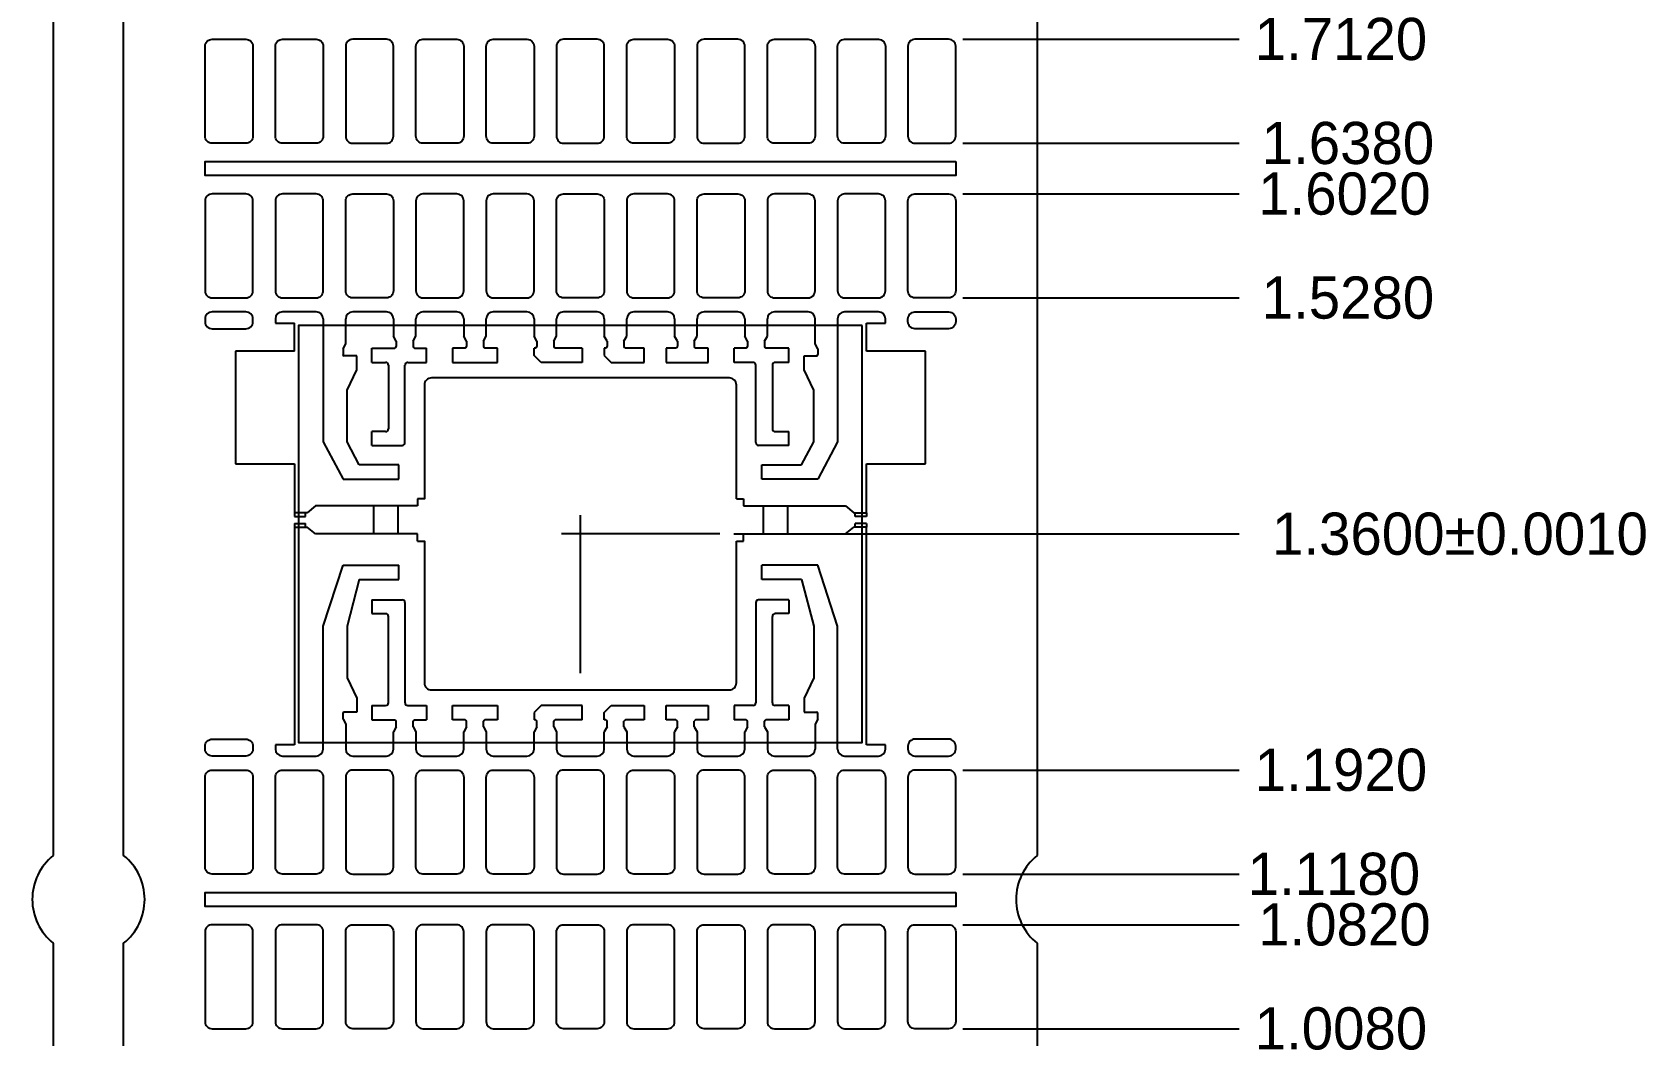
# Model space of a CAD drawing. Header units: inches. Extents: x -27000.02 to -26991.58, y 17307.58 to 17312.32.
# Drawn here: x -26998.508 to -26997.36, y 17310.679 to 17311.393 of the extents above; entities that cross this region are included whole.
import ezdxf

# ---------------------------------------------------------------- set-up
doc = ezdxf.new("R2010")
doc.units = ezdxf.units.IN
doc.header["$MEASUREMENT"] = 0
doc.linetypes.add('CENTER', pattern=[2, 1.25, -0.25, 0.25, -0.25])
doc.linetypes.add('HIDDEN', pattern=[0.375, 0.25, -0.125])
doc.layers.add('1', color=7, linetype='Continuous')
doc.layers.add('1D', color=4, linetype='Continuous')

msp = doc.modelspace()

# ---------------------------------------------------------------- linework, layer by layer
at = {"layer": '1'}
for p, q in [((-26997.7928, 17311.4745), (-26997.7928, 17310.8069)), ((-26998.3058, 17311.1937), (-26998.3298, 17311.1937)), ((-26998.2558, 17311.1937), (-26998.2798, 17311.1937)), ((-26998.2058, 17311.1937), (-26998.2298, 17311.1937)), ((-26998.1558, 17311.1937), (-26998.1798, 17311.1937)), ((-26998.1058, 17311.1937), (-26998.1298, 17311.1937)), ((-26998.0558, 17311.1937), (-26998.0798, 17311.1937)), ((-26998.0058, 17311.1937), (-26998.0298, 17311.1937)), ((-26997.9558, 17311.1937), (-26997.9798, 17311.1937)), ((-26997.9058, 17311.1937), (-26997.9298, 17311.1937)), ((-26998.3348, 17311.1887), (-26998.3348, 17311.1857)), ((-26998.3348, 17311.1857), (-26998.3213, 17311.1857)), ((-26998.3213, 17311.1657), (-26998.3213, 17311.1857)), ((-26998.3008, 17311.1887), (-26998.3008, 17311.1012)), ((-26998.2848, 17311.1709), (-26998.2848, 17311.1887)), ((-26998.2508, 17311.1887), (-26998.2508, 17311.1765)), ((-26998.2348, 17311.1765), (-26998.2348, 17311.1887)), ((-26998.2008, 17311.1887), (-26998.2008, 17311.1765)), ((-26998.1848, 17311.1765), (-26998.1848, 17311.1887)), ((-26998.1508, 17311.1887), (-26998.1508, 17311.1765)), ((-26998.1348, 17311.1765), (-26998.1348, 17311.1887)), ((-26998.1008, 17311.1887), (-26998.1008, 17311.1765)), ((-26998.0848, 17311.1765), (-26998.0848, 17311.1887)), ((-26998.0508, 17311.1887), (-26998.0508, 17311.1765)), ((-26998.0348, 17311.1765), (-26998.0348, 17311.1887)), ((-26998.0008, 17311.1887), (-26998.0008, 17311.1765)), ((-26997.9848, 17311.1765), (-26997.9848, 17311.1887)), ((-26997.9508, 17311.1709), (-26997.9508, 17311.1887)), ((-26997.9348, 17311.1887), (-26997.9348, 17311.1012)), ((-26997.9143, 17311.1857), (-26997.9008, 17311.1857)), ((-26997.9143, 17311.1657), (-26997.9143, 17311.1857)), ((-26997.9008, 17311.1857), (-26997.9008, 17311.1887)), ((-26998.2867, 17311.1674), (-26998.2848, 17311.1709)), ((-26998.2867, 17311.1674), (-26998.2867, 17311.1634)), ((-26998.2662, 17311.1577), (-26998.2662, 17311.168)), ((-26998.2662, 17311.168), (-26998.2498, 17311.168)), ((-26998.2488, 17311.1729), (-26998.2508, 17311.1765)), ((-26998.2488, 17311.1729), (-26998.2488, 17311.169)), ((-26998.2368, 17311.1729), (-26998.2348, 17311.1765)), ((-26998.2368, 17311.1729), (-26998.2368, 17311.169)), ((-26998.2358, 17311.168), (-26998.2273, 17311.168)), ((-26998.2273, 17311.1577), (-26998.2273, 17311.168)), ((-26998.2087, 17311.168), (-26998.2087, 17311.1577)), ((-26998.1998, 17311.168), (-26998.2087, 17311.168)), ((-26998.1988, 17311.1729), (-26998.2008, 17311.1765)), ((-26998.1988, 17311.1729), (-26998.1988, 17311.169)), ((-26998.1868, 17311.1729), (-26998.1848, 17311.1765)), ((-26998.1868, 17311.1729), (-26998.1868, 17311.169)), ((-26998.1769, 17311.168), (-26998.1858, 17311.168)), ((-26998.1769, 17311.1577), (-26998.1769, 17311.168)), ((-26998.1488, 17311.1729), (-26998.1508, 17311.1765)), ((-26998.1508, 17311.1627), (-26998.1508, 17311.168)), ((-26998.1498, 17311.168), (-26998.1508, 17311.168)), ((-26998.1488, 17311.1729), (-26998.1488, 17311.169)), ((-26998.1368, 17311.1729), (-26998.1348, 17311.1765)), ((-26998.1368, 17311.1729), (-26998.1368, 17311.169)), ((-26998.1165, 17311.168), (-26998.1358, 17311.168)), ((-26998.1165, 17311.168), (-26998.1165, 17311.1577)), ((-26998.0988, 17311.1729), (-26998.1008, 17311.1765)), ((-26998.1008, 17311.168), (-26998.1008, 17311.1627)), ((-26998.0998, 17311.168), (-26998.1008, 17311.168)), ((-26998.0988, 17311.1729), (-26998.0988, 17311.169)), ((-26998.0868, 17311.1729), (-26998.0848, 17311.1765)), ((-26998.0868, 17311.1729), (-26998.0868, 17311.169)), ((-26998.0725, 17311.168), (-26998.0858, 17311.168)), ((-26998.0725, 17311.1577), (-26998.0725, 17311.168)), ((-26998.0568, 17311.168), (-26998.0568, 17311.1577)), ((-26998.0498, 17311.168), (-26998.0568, 17311.168)), ((-26998.0488, 17311.1729), (-26998.0508, 17311.1765)), ((-26998.0488, 17311.1729), (-26998.0488, 17311.169)), ((-26998.0368, 17311.1729), (-26998.0348, 17311.1765)), ((-26998.0368, 17311.1729), (-26998.0368, 17311.169)), ((-26998.0269, 17311.168), (-26998.0358, 17311.168)), ((-26998.0269, 17311.1577), (-26998.0269, 17311.168)), ((-26998.0083, 17311.1577), (-26998.0083, 17311.168)), ((-26997.9998, 17311.168), (-26998.0083, 17311.168)), ((-26997.9988, 17311.1729), (-26998.0008, 17311.1765)), ((-26997.9988, 17311.1729), (-26997.9988, 17311.169)), ((-26997.9868, 17311.1729), (-26997.9848, 17311.1765)), ((-26997.9868, 17311.1729), (-26997.9868, 17311.169)), ((-26997.9694, 17311.168), (-26997.9858, 17311.168)), ((-26997.9694, 17311.1577), (-26997.9694, 17311.168)), ((-26997.9488, 17311.1674), (-26997.9508, 17311.1709)), ((-26997.9488, 17311.1674), (-26997.9488, 17311.1634)), ((-26998.3213, 17311.1657), (-26998.3633, 17311.1657)), ((-26998.3633, 17311.1657), (-26998.3633, 17311.0857)), ((-26998.2769, 17311.1624), (-26998.2858, 17311.1624)), ((-26998.2769, 17311.1526), (-26998.2769, 17311.1624)), ((-26998.2662, 17311.1577), (-26998.2564, 17311.1577)), ((-26998.2544, 17311.1558), (-26998.2544, 17311.1105)), ((-26998.2426, 17311.1007), (-26998.2426, 17311.1558)), ((-26998.2406, 17311.1577), (-26998.2273, 17311.1577)), ((-26998.2087, 17311.1577), (-26998.1769, 17311.1577)), ((-26998.1458, 17311.1577), (-26998.1508, 17311.1627)), ((-26998.1165, 17311.1577), (-26998.1458, 17311.1577)), ((-26998.1008, 17311.1627), (-26998.0958, 17311.1577)), ((-26998.0958, 17311.1577), (-26998.0725, 17311.1577)), ((-26998.0568, 17311.1577), (-26998.0269, 17311.1577)), ((-26997.995, 17311.1577), (-26998.0083, 17311.1577)), ((-26997.993, 17311.1007), (-26997.993, 17311.1558)), ((-26997.9812, 17311.1558), (-26997.9812, 17311.1105)), ((-26997.9694, 17311.1577), (-26997.9792, 17311.1577)), ((-26997.9587, 17311.1526), (-26997.9587, 17311.1624)), ((-26997.9587, 17311.1624), (-26997.9498, 17311.1624)), ((-26997.8723, 17311.1657), (-26997.9143, 17311.1657)), ((-26997.8723, 17311.0857), (-26997.8723, 17311.1657)), ((-26998.2838, 17311.138), (-26998.2769, 17311.1526)), ((-26997.9518, 17311.138), (-26997.9587, 17311.1526)), ((-26998.2838, 17311.1012), (-26998.2838, 17311.138)), ((-26997.9518, 17311.1012), (-26997.9518, 17311.138)), ((-26998.3008, 17311.1012), (-26998.2867, 17311.0747)), ((-26998.2751, 17311.0849), (-26998.2838, 17311.1012)), ((-26998.2564, 17311.1085), (-26998.2662, 17311.1085)), ((-26998.2662, 17311.0987), (-26998.2662, 17311.1085)), ((-26998.2662, 17311.0987), (-26998.2446, 17311.0987)), ((-26997.9694, 17311.0987), (-26997.991, 17311.0987)), ((-26997.9792, 17311.1085), (-26997.9694, 17311.1085)), ((-26997.9694, 17311.0987), (-26997.9694, 17311.1085)), ((-26997.9605, 17311.0849), (-26997.9518, 17311.1012)), ((-26997.9348, 17311.1012), (-26997.9489, 17311.0747)), ((-26998.3633, 17311.0857), (-26998.3213, 17311.0857)), ((-26998.3213, 17311.0857), (-26998.3213, 17311.0508)), ((-26998.2867, 17311.0747), (-26998.2469, 17311.0747)), ((-26998.2469, 17311.0849), (-26998.2751, 17311.0849)), ((-26998.2469, 17311.0747), (-26998.2469, 17311.0849)), ((-26997.9887, 17311.0747), (-26997.9887, 17311.0849)), ((-26997.9887, 17311.0849), (-26997.9605, 17311.0849)), ((-26997.9489, 17311.0747), (-26997.9887, 17311.0747)), ((-26997.9143, 17311.0857), (-26997.8723, 17311.0857)), ((-26997.9143, 17311.0508), (-26997.9143, 17311.0857)), ((-26998.3063, 17311.0557), (-26998.3123, 17311.0508)), ((-26998.2338, 17311.0557), (-26998.3063, 17311.0557)), ((-26998.2338, 17311.0607), (-26998.2338, 17311.0557)), ((-26998.0068, 17311.0607), (-26998.0018, 17311.0607)), ((-26998.0018, 17311.0607), (-26998.0018, 17311.0557)), ((-26998.0018, 17311.0557), (-26997.9293, 17311.0557)), ((-26997.9293, 17311.0557), (-26997.9233, 17311.0508)), ((-26998.3123, 17311.0508), (-26998.3213, 17311.0508)), ((-26998.3123, 17311.0508), (-26998.3213, 17311.0508)), ((-26998.3213, 17311.0406), (-26998.3213, 17310.8857)), ((-26998.3213, 17311.0406), (-26998.3123, 17311.0406)), ((-26998.3213, 17311.0406), (-26998.3123, 17311.0406)), ((-26998.3063, 17311.0357), (-26998.3123, 17311.0406)), ((-26997.9293, 17311.0357), (-26997.9233, 17311.0406)), ((-26997.9233, 17311.0508), (-26997.9143, 17311.0508)), ((-26997.9233, 17311.0508), (-26997.9143, 17311.0508)), ((-26997.9143, 17311.0406), (-26997.9233, 17311.0406)), ((-26997.9143, 17311.0406), (-26997.9233, 17311.0406)), ((-26997.9143, 17310.8857), (-26997.9143, 17311.0406)), ((-26998.2338, 17311.0357), (-26998.3063, 17311.0357)), ((-26998.2338, 17311.0307), (-26998.2338, 17311.0357)), ((-26998.0068, 17311.0307), (-26998.0018, 17311.0307)), ((-26998.0018, 17311.0307), (-26998.0018, 17311.0357)), ((-26998.0018, 17311.0357), (-26997.9293, 17311.0357)), ((-26998.3008, 17310.9702), (-26998.2867, 17311.0136)), ((-26998.2867, 17311.0136), (-26998.2469, 17311.0136)), ((-26998.2469, 17311.0034), (-26998.2469, 17311.0136)), ((-26997.9489, 17311.0136), (-26997.9887, 17311.0136)), ((-26997.9887, 17311.0034), (-26997.9887, 17311.0136)), ((-26997.9348, 17310.9702), (-26997.9489, 17311.0136)), ((-26998.2751, 17311.0034), (-26998.2838, 17310.9702)), ((-26998.2751, 17311.0034), (-26998.2469, 17311.0034)), ((-26997.9605, 17311.0034), (-26997.9887, 17311.0034)), ((-26997.9605, 17311.0034), (-26997.9518, 17310.9702)), ((-26998.2662, 17310.9888), (-26998.2446, 17310.9888)), ((-26998.2662, 17310.9888), (-26998.2662, 17310.979)), ((-26998.2426, 17310.9869), (-26998.2426, 17310.9156)), ((-26997.993, 17310.9869), (-26997.993, 17310.9156)), ((-26997.9694, 17310.9888), (-26997.991, 17310.9888)), ((-26997.9694, 17310.9888), (-26997.9694, 17310.979)), ((-26998.2662, 17310.979), (-26998.2564, 17310.979)), ((-26998.2544, 17310.9156), (-26998.2544, 17310.977)), ((-26997.9812, 17310.9156), (-26997.9812, 17310.977)), ((-26997.9694, 17310.979), (-26997.9792, 17310.979)), ((-26998.3008, 17310.8827), (-26998.3008, 17310.9702)), ((-26998.2838, 17310.9702), (-26998.2838, 17310.9333)), ((-26997.9518, 17310.9702), (-26997.9518, 17310.9333)), ((-26997.9348, 17310.8827), (-26997.9348, 17310.9702)), ((-26998.2838, 17310.9333), (-26998.2769, 17310.9188)), ((-26997.9518, 17310.9333), (-26997.9587, 17310.9188)), ((-26998.2769, 17310.9188), (-26998.2769, 17310.9089)), ((-26997.9587, 17310.9188), (-26997.9587, 17310.9089)), ((-26998.2867, 17310.904), (-26998.2867, 17310.9079)), ((-26998.2867, 17310.904), (-26998.2848, 17310.9004)), ((-26998.2769, 17310.9089), (-26998.2858, 17310.9089)), ((-26998.2662, 17310.9136), (-26998.2662, 17310.9034)), ((-26998.2662, 17310.9136), (-26998.2564, 17310.9136)), ((-26998.2662, 17310.9034), (-26998.2498, 17310.9034)), ((-26998.2488, 17310.8984), (-26998.2488, 17310.9024)), ((-26998.2406, 17310.9136), (-26998.2273, 17310.9136)), ((-26998.2368, 17310.8984), (-26998.2368, 17310.9024)), ((-26998.2358, 17310.9034), (-26998.2273, 17310.9034)), ((-26998.2273, 17310.9136), (-26998.2273, 17310.9034)), ((-26998.2087, 17310.9034), (-26998.2087, 17310.9136)), ((-26998.2087, 17310.9136), (-26998.1769, 17310.9136)), ((-26998.1998, 17310.9034), (-26998.2087, 17310.9034)), ((-26998.1988, 17310.8984), (-26998.1988, 17310.9024)), ((-26998.1868, 17310.8984), (-26998.1868, 17310.9024)), ((-26998.1769, 17310.9034), (-26998.1858, 17310.9034)), ((-26998.1769, 17310.9136), (-26998.1769, 17310.9034)), ((-26998.1458, 17310.9136), (-26998.1508, 17310.9086)), ((-26998.1508, 17310.9086), (-26998.1508, 17310.9034)), ((-26998.1498, 17310.9034), (-26998.1508, 17310.9034)), ((-26998.1488, 17310.8984), (-26998.1488, 17310.9024)), ((-26998.1165, 17310.9136), (-26998.1458, 17310.9136)), ((-26998.1368, 17310.8984), (-26998.1368, 17310.9024)), ((-26998.1165, 17310.9034), (-26998.1358, 17310.9034)), ((-26998.1165, 17310.9034), (-26998.1165, 17310.9136)), ((-26998.1008, 17310.9086), (-26998.0958, 17310.9136)), ((-26998.1008, 17310.9034), (-26998.1008, 17310.9086)), ((-26998.0998, 17310.9034), (-26998.1008, 17310.9034)), ((-26998.0988, 17310.8984), (-26998.0988, 17310.9024)), ((-26998.0958, 17310.9136), (-26998.0725, 17310.9136)), ((-26998.0868, 17310.8984), (-26998.0868, 17310.9024)), ((-26998.0725, 17310.9034), (-26998.0858, 17310.9034)), ((-26998.0725, 17310.9136), (-26998.0725, 17310.9034)), ((-26998.0568, 17310.9034), (-26998.0568, 17310.9136)), ((-26998.0568, 17310.9136), (-26998.0269, 17310.9136)), ((-26998.0498, 17310.9034), (-26998.0568, 17310.9034)), ((-26998.0488, 17310.8984), (-26998.0488, 17310.9024)), ((-26998.0368, 17310.8984), (-26998.0368, 17310.9024)), ((-26998.0269, 17310.9034), (-26998.0358, 17310.9034)), ((-26998.0269, 17310.9136), (-26998.0269, 17310.9034)), ((-26997.995, 17310.9136), (-26998.0083, 17310.9136)), ((-26998.0083, 17310.9136), (-26998.0083, 17310.9034)), ((-26997.9998, 17310.9034), (-26998.0083, 17310.9034)), ((-26997.9988, 17310.8984), (-26997.9988, 17310.9024)), ((-26997.9868, 17310.8984), (-26997.9868, 17310.9024)), ((-26997.9694, 17310.9034), (-26997.9858, 17310.9034)), ((-26997.9694, 17310.9136), (-26997.9792, 17310.9136)), ((-26997.9694, 17310.9136), (-26997.9694, 17310.9034)), ((-26997.9587, 17310.9089), (-26997.9498, 17310.9089)), ((-26997.9488, 17310.904), (-26997.9508, 17310.9004)), ((-26997.9488, 17310.904), (-26997.9488, 17310.9079)), ((-26998.2848, 17310.9004), (-26998.2848, 17310.8827)), ((-26998.2488, 17310.8984), (-26998.2508, 17310.8949)), ((-26998.2508, 17310.8827), (-26998.2508, 17310.8949)), ((-26998.2368, 17310.8984), (-26998.2348, 17310.8949)), ((-26998.2348, 17310.8949), (-26998.2348, 17310.8827)), ((-26998.1988, 17310.8984), (-26998.2008, 17310.8949)), ((-26998.2008, 17310.8827), (-26998.2008, 17310.8949)), ((-26998.1868, 17310.8984), (-26998.1848, 17310.8949)), ((-26998.1848, 17310.8949), (-26998.1848, 17310.8827)), ((-26998.1488, 17310.8984), (-26998.1508, 17310.8949)), ((-26998.1508, 17310.8827), (-26998.1508, 17310.8949)), ((-26998.1368, 17310.8984), (-26998.1348, 17310.8949)), ((-26998.1348, 17310.8949), (-26998.1348, 17310.8827)), ((-26998.0988, 17310.8984), (-26998.1008, 17310.8949)), ((-26998.1008, 17310.8827), (-26998.1008, 17310.8949)), ((-26998.0868, 17310.8984), (-26998.0848, 17310.8949)), ((-26998.0848, 17310.8949), (-26998.0848, 17310.8827)), ((-26998.0488, 17310.8984), (-26998.0508, 17310.8949)), ((-26998.0508, 17310.8827), (-26998.0508, 17310.8949)), ((-26998.0368, 17310.8984), (-26998.0348, 17310.8949)), ((-26998.0348, 17310.8949), (-26998.0348, 17310.8827)), ((-26997.9988, 17310.8984), (-26998.0008, 17310.8949)), ((-26998.0008, 17310.8827), (-26998.0008, 17310.8949)), ((-26997.9868, 17310.8984), (-26997.9848, 17310.8949)), ((-26997.9848, 17310.8949), (-26997.9848, 17310.8827)), ((-26997.9508, 17310.9004), (-26997.9508, 17310.8827)), ((-26998.3348, 17310.8857), (-26998.3348, 17310.8827)), ((-26998.3213, 17310.8857), (-26998.3348, 17310.8857)), ((-26998.0008, 17310.8827), (-26998.0008, 17310.8873)), ((-26997.9848, 17310.8873), (-26997.9848, 17310.8827)), ((-26997.9008, 17310.8857), (-26997.9143, 17310.8857)), ((-26997.9008, 17310.8827), (-26997.9008, 17310.8857)), ((-26998.3298, 17310.8777), (-26998.3058, 17310.8777)), ((-26998.2798, 17310.8777), (-26998.2558, 17310.8777)), ((-26998.2298, 17310.8777), (-26998.2058, 17310.8777)), ((-26998.1798, 17310.8777), (-26998.1558, 17310.8777)), ((-26998.1298, 17310.8777), (-26998.1058, 17310.8777)), ((-26998.0798, 17310.8777), (-26998.0558, 17310.8777)), ((-26998.0298, 17310.8777), (-26998.0058, 17310.8777)), ((-26997.9798, 17310.8777), (-26997.9558, 17310.8777)), ((-26997.9298, 17310.8777), (-26997.9058, 17310.8777)), ((-26997.7928, 17310.7445), (-26997.7928, 17309.9769))]:
    msp.add_line(p, q, dxfattribs=at)
for points in [[(-26998.4928, 17310.8069, 0.480384), (-26998.4928, 17310.7445), (-26998.4928, 17309.9769, 0.480384), (-26998.4928, 17309.9145), (-26998.4928, 17309.8007, 1), (-26998.4428, 17309.8007), (-26998.4428, 17309.9145, 0.480384), (-26998.4428, 17309.9769), (-26998.4428, 17310.7445, 0.480384), (-26998.4428, 17310.8069), (-26998.4428, 17311.4745, 0.480384), (-26998.4428, 17311.5369), (-26998.4428, 17311.7507, 1), (-26998.4928, 17311.7507), (-26998.4928, 17311.5369, 0.480384), (-26998.4928, 17311.4745)], [(-26998.3848, 17311.3827, -0.414214), (-26998.3798, 17311.3877), (-26998.3558, 17311.3877, -0.414214), (-26998.3508, 17311.3827), (-26998.3508, 17311.3187, -0.414214), (-26998.3558, 17311.3137), (-26998.3798, 17311.3137, -0.414214), (-26998.3848, 17311.3187)], [(-26998.3348, 17311.3827, -0.414214), (-26998.3298, 17311.3877), (-26998.3058, 17311.3877, -0.414214), (-26998.3008, 17311.3827), (-26998.3008, 17311.3187, -0.414214), (-26998.3058, 17311.3137), (-26998.3298, 17311.3137, -0.414214), (-26998.3348, 17311.3187)], [(-26998.2508, 17311.3827, 0.414214), (-26998.2558, 17311.3877), (-26998.2798, 17311.3877, 0.414214), (-26998.2848, 17311.3827), (-26998.2848, 17311.3187, 0.414214), (-26998.2798, 17311.3137), (-26998.2558, 17311.3137, 0.414214), (-26998.2508, 17311.3187)], [(-26998.2298, 17311.3137, -0.414214), (-26998.2348, 17311.3187), (-26998.2348, 17311.3827, -0.414214), (-26998.2298, 17311.3877), (-26998.2058, 17311.3877, -0.414214), (-26998.2008, 17311.3827), (-26998.2008, 17311.3187, -0.414214), (-26998.2058, 17311.3137)], [(-26998.1848, 17311.3827, -0.414214), (-26998.1798, 17311.3877), (-26998.1558, 17311.3877, -0.414214), (-26998.1508, 17311.3827), (-26998.1508, 17311.3187, -0.414214), (-26998.1558, 17311.3137), (-26998.1798, 17311.3137, -0.414214), (-26998.1848, 17311.3187)], [(-26998.1008, 17311.3827, 0.414214), (-26998.1058, 17311.3877), (-26998.1298, 17311.3877, 0.414214), (-26998.1348, 17311.3827), (-26998.1348, 17311.3187, 0.414214), (-26998.1298, 17311.3137), (-26998.1058, 17311.3137, 0.414214), (-26998.1008, 17311.3187)], [(-26998.0558, 17311.3877, -0.414214), (-26998.0508, 17311.3827), (-26998.0508, 17311.3187, -0.414214), (-26998.0558, 17311.3137), (-26998.0798, 17311.3137, -0.414214), (-26998.0848, 17311.3187), (-26998.0848, 17311.3827, -0.414214), (-26998.0798, 17311.3877)], [(-26998.0008, 17311.3827, 0.414214), (-26998.0058, 17311.3877), (-26998.0298, 17311.3877, 0.414214), (-26998.0348, 17311.3827), (-26998.0348, 17311.3187, 0.414214), (-26998.0298, 17311.3137), (-26998.0058, 17311.3137, 0.414214), (-26998.0008, 17311.3187)], [(-26997.9848, 17311.3827, -0.414214), (-26997.9798, 17311.3877), (-26997.9558, 17311.3877, -0.414214), (-26997.9508, 17311.3827), (-26997.9508, 17311.3187, -0.414214), (-26997.9558, 17311.3137), (-26997.9798, 17311.3137, -0.414214), (-26997.9848, 17311.3187)], [(-26997.9058, 17311.3877, -0.414214), (-26997.9008, 17311.3827), (-26997.9008, 17311.3187, -0.414214), (-26997.9058, 17311.3137), (-26997.9298, 17311.3137, -0.414214), (-26997.9348, 17311.3187), (-26997.9348, 17311.3827, -0.414214), (-26997.9298, 17311.3877)], [(-26997.8508, 17311.3827, 0.414214), (-26997.8558, 17311.3877), (-26997.8798, 17311.3877, 0.414214), (-26997.8848, 17311.3827), (-26997.8848, 17311.3187, 0.414214), (-26997.8798, 17311.3137), (-26997.8558, 17311.3137, 0.414214), (-26997.8508, 17311.3187)], [(-26998.3848, 17311.2087, 0.414214), (-26998.3798, 17311.2037), (-26998.3558, 17311.2037, 0.414214), (-26998.3508, 17311.2087), (-26998.3508, 17311.2727, 0.414214), (-26998.3558, 17311.2777), (-26998.3798, 17311.2777, 0.414214), (-26998.3848, 17311.2727)], [(-26998.3348, 17311.2087, 0.414214), (-26998.3298, 17311.2037), (-26998.3058, 17311.2037, 0.414214), (-26998.3008, 17311.2087), (-26998.3008, 17311.2727, 0.414214), (-26998.3058, 17311.2777), (-26998.3298, 17311.2777, 0.414214), (-26998.3348, 17311.2727)], [(-26998.2508, 17311.2087, -0.414214), (-26998.2558, 17311.2037), (-26998.2798, 17311.2037, -0.414214), (-26998.2848, 17311.2087), (-26998.2848, 17311.2727, -0.414214), (-26998.2798, 17311.2777), (-26998.2558, 17311.2777, -0.414214), (-26998.2508, 17311.2727)], [(-26998.2298, 17311.2777, 0.414214), (-26998.2348, 17311.2727), (-26998.2348, 17311.2087, 0.414214), (-26998.2298, 17311.2037), (-26998.2058, 17311.2037, 0.414214), (-26998.2008, 17311.2087), (-26998.2008, 17311.2727, 0.414214), (-26998.2058, 17311.2777)], [(-26998.1848, 17311.2087, 0.414214), (-26998.1798, 17311.2037), (-26998.1558, 17311.2037, 0.414214), (-26998.1508, 17311.2087), (-26998.1508, 17311.2727, 0.414214), (-26998.1558, 17311.2777), (-26998.1798, 17311.2777, 0.414214), (-26998.1848, 17311.2727)], [(-26998.1008, 17311.2087, -0.414214), (-26998.1058, 17311.2037), (-26998.1298, 17311.2037, -0.414214), (-26998.1348, 17311.2087), (-26998.1348, 17311.2727, -0.414214), (-26998.1298, 17311.2777), (-26998.1058, 17311.2777, -0.414214), (-26998.1008, 17311.2727)], [(-26998.0558, 17311.2037, 0.414214), (-26998.0508, 17311.2087), (-26998.0508, 17311.2727, 0.414214), (-26998.0558, 17311.2777), (-26998.0798, 17311.2777, 0.414214), (-26998.0848, 17311.2727), (-26998.0848, 17311.2087, 0.414214), (-26998.0798, 17311.2037)], [(-26998.0008, 17311.2087, -0.414214), (-26998.0058, 17311.2037), (-26998.0298, 17311.2037, -0.414214), (-26998.0348, 17311.2087), (-26998.0348, 17311.2727, -0.414214), (-26998.0298, 17311.2777), (-26998.0058, 17311.2777, -0.414214), (-26998.0008, 17311.2727)], [(-26997.9848, 17311.2087, 0.414214), (-26997.9798, 17311.2037), (-26997.9558, 17311.2037, 0.414214), (-26997.9508, 17311.2087), (-26997.9508, 17311.2727, 0.414214), (-26997.9558, 17311.2777), (-26997.9798, 17311.2777, 0.414214), (-26997.9848, 17311.2727)], [(-26997.9058, 17311.2037, 0.414214), (-26997.9008, 17311.2087), (-26997.9008, 17311.2727, 0.414214), (-26997.9058, 17311.2777), (-26997.9298, 17311.2777, 0.414214), (-26997.9348, 17311.2727), (-26997.9348, 17311.2087, 0.414214), (-26997.9298, 17311.2037)], [(-26997.8508, 17311.2087, -0.414214), (-26997.8558, 17311.2037), (-26997.8798, 17311.2037, -0.414214), (-26997.8848, 17311.2087), (-26997.8848, 17311.2727, -0.414214), (-26997.8798, 17311.2777), (-26997.8558, 17311.2777, -0.414214), (-26997.8508, 17311.2727)], [(-26998.3558, 17311.1817, 0.414214), (-26998.3508, 17311.1867), (-26998.3508, 17311.1887, 0.414214), (-26998.3558, 17311.1937), (-26998.3798, 17311.1937, 0.414214), (-26998.3848, 17311.1887), (-26998.3848, 17311.1867, 0.414214), (-26998.3798, 17311.1817)], [(-26997.8798, 17311.1817, -0.414214), (-26997.8848, 17311.1867), (-26997.8848, 17311.1887, -0.414214), (-26997.8798, 17311.1937), (-26997.8558, 17311.1937, -0.414214), (-26997.8508, 17311.1887), (-26997.8508, 17311.1867, -0.414214), (-26997.8558, 17311.1817)], [(-26998.3558, 17310.8897, -0.414214), (-26998.3508, 17310.8847), (-26998.3508, 17310.8827, -0.414214), (-26998.3558, 17310.8777), (-26998.3798, 17310.8777, -0.414214), (-26998.3848, 17310.8827), (-26998.3848, 17310.8847, -0.414214), (-26998.3798, 17310.8897)], [(-26997.8798, 17310.8897, 0.414214), (-26997.8848, 17310.8847), (-26997.8848, 17310.8827, 0.414214), (-26997.8798, 17310.8777), (-26997.8558, 17310.8777, 0.414214), (-26997.8508, 17310.8827), (-26997.8508, 17310.8847, 0.414214), (-26997.8558, 17310.8897)], [(-26998.3848, 17310.8627, -0.414214), (-26998.3798, 17310.8677), (-26998.3558, 17310.8677, -0.414214), (-26998.3508, 17310.8627), (-26998.3508, 17310.7987, -0.414214), (-26998.3558, 17310.7937), (-26998.3798, 17310.7937, -0.414214), (-26998.3848, 17310.7987)], [(-26998.3348, 17310.8627, -0.414214), (-26998.3298, 17310.8677), (-26998.3058, 17310.8677, -0.414214), (-26998.3008, 17310.8627), (-26998.3008, 17310.7987, -0.414214), (-26998.3058, 17310.7937), (-26998.3298, 17310.7937, -0.414214), (-26998.3348, 17310.7987)], [(-26998.2508, 17310.8627, 0.414214), (-26998.2558, 17310.8677), (-26998.2798, 17310.8677, 0.414214), (-26998.2848, 17310.8627), (-26998.2848, 17310.7987, 0.414214), (-26998.2798, 17310.7937), (-26998.2558, 17310.7937, 0.414214), (-26998.2508, 17310.7987)], [(-26998.2298, 17310.7937, -0.414214), (-26998.2348, 17310.7987), (-26998.2348, 17310.8627, -0.414214), (-26998.2298, 17310.8677), (-26998.2058, 17310.8677, -0.414214), (-26998.2008, 17310.8627), (-26998.2008, 17310.7987, -0.414214), (-26998.2058, 17310.7937)], [(-26998.1848, 17310.8627, -0.414214), (-26998.1798, 17310.8677), (-26998.1558, 17310.8677, -0.414214), (-26998.1508, 17310.8627), (-26998.1508, 17310.7987, -0.414214), (-26998.1558, 17310.7937), (-26998.1798, 17310.7937, -0.414214), (-26998.1848, 17310.7987)], [(-26998.1008, 17310.8627, 0.414214), (-26998.1058, 17310.8677), (-26998.1298, 17310.8677, 0.414214), (-26998.1348, 17310.8627), (-26998.1348, 17310.7987, 0.414214), (-26998.1298, 17310.7937), (-26998.1058, 17310.7937, 0.414214), (-26998.1008, 17310.7987)], [(-26998.0558, 17310.8677, -0.414214), (-26998.0508, 17310.8627), (-26998.0508, 17310.7987, -0.414214), (-26998.0558, 17310.7937), (-26998.0798, 17310.7937, -0.414214), (-26998.0848, 17310.7987), (-26998.0848, 17310.8627, -0.414214), (-26998.0798, 17310.8677)], [(-26998.0008, 17310.8627, 0.414214), (-26998.0058, 17310.8677), (-26998.0298, 17310.8677, 0.414214), (-26998.0348, 17310.8627), (-26998.0348, 17310.7987, 0.414214), (-26998.0298, 17310.7937), (-26998.0058, 17310.7937, 0.414214), (-26998.0008, 17310.7987)], [(-26997.9848, 17310.8627, -0.414214), (-26997.9798, 17310.8677), (-26997.9558, 17310.8677, -0.414214), (-26997.9508, 17310.8627), (-26997.9508, 17310.7987, -0.414214), (-26997.9558, 17310.7937), (-26997.9798, 17310.7937, -0.414214), (-26997.9848, 17310.7987)], [(-26997.9058, 17310.8677, -0.414214), (-26997.9008, 17310.8627), (-26997.9008, 17310.7987, -0.414214), (-26997.9058, 17310.7937), (-26997.9298, 17310.7937, -0.414214), (-26997.9348, 17310.7987), (-26997.9348, 17310.8627, -0.414214), (-26997.9298, 17310.8677)], [(-26997.8508, 17310.8627, 0.414214), (-26997.8558, 17310.8677), (-26997.8798, 17310.8677, 0.414214), (-26997.8848, 17310.8627), (-26997.8848, 17310.7987, 0.414214), (-26997.8798, 17310.7937), (-26997.8558, 17310.7937, 0.414214), (-26997.8508, 17310.7987)], [(-26998.3848, 17310.6887, 0.414214), (-26998.3798, 17310.6837), (-26998.3558, 17310.6837, 0.414214), (-26998.3508, 17310.6887), (-26998.3508, 17310.7527, 0.414214), (-26998.3558, 17310.7577), (-26998.3798, 17310.7577, 0.414214), (-26998.3848, 17310.7527)], [(-26998.3348, 17310.6887, 0.414214), (-26998.3298, 17310.6837), (-26998.3058, 17310.6837, 0.414214), (-26998.3008, 17310.6887), (-26998.3008, 17310.7527, 0.414214), (-26998.3058, 17310.7577), (-26998.3298, 17310.7577, 0.414214), (-26998.3348, 17310.7527)], [(-26998.2508, 17310.6887, -0.414214), (-26998.2558, 17310.6837), (-26998.2798, 17310.6837, -0.414214), (-26998.2848, 17310.6887), (-26998.2848, 17310.7527, -0.414214), (-26998.2798, 17310.7577), (-26998.2558, 17310.7577, -0.414214), (-26998.2508, 17310.7527)], [(-26998.2298, 17310.7577, 0.414214), (-26998.2348, 17310.7527), (-26998.2348, 17310.6887, 0.414214), (-26998.2298, 17310.6837), (-26998.2058, 17310.6837, 0.414214), (-26998.2008, 17310.6887), (-26998.2008, 17310.7527, 0.414214), (-26998.2058, 17310.7577)], [(-26998.1848, 17310.6887, 0.414214), (-26998.1798, 17310.6837), (-26998.1558, 17310.6837, 0.414214), (-26998.1508, 17310.6887), (-26998.1508, 17310.7527, 0.414214), (-26998.1558, 17310.7577), (-26998.1798, 17310.7577, 0.414214), (-26998.1848, 17310.7527)], [(-26998.1008, 17310.6887, -0.414214), (-26998.1058, 17310.6837), (-26998.1298, 17310.6837, -0.414214), (-26998.1348, 17310.6887), (-26998.1348, 17310.7527, -0.414214), (-26998.1298, 17310.7577), (-26998.1058, 17310.7577, -0.414214), (-26998.1008, 17310.7527)], [(-26998.0558, 17310.6837, 0.414214), (-26998.0508, 17310.6887), (-26998.0508, 17310.7527, 0.414214), (-26998.0558, 17310.7577), (-26998.0798, 17310.7577, 0.414214), (-26998.0848, 17310.7527), (-26998.0848, 17310.6887, 0.414214), (-26998.0798, 17310.6837)], [(-26998.0008, 17310.6887, -0.414214), (-26998.0058, 17310.6837), (-26998.0298, 17310.6837, -0.414214), (-26998.0348, 17310.6887), (-26998.0348, 17310.7527, -0.414214), (-26998.0298, 17310.7577), (-26998.0058, 17310.7577, -0.414214), (-26998.0008, 17310.7527)], [(-26997.9848, 17310.6887, 0.414214), (-26997.9798, 17310.6837), (-26997.9558, 17310.6837, 0.414214), (-26997.9508, 17310.6887), (-26997.9508, 17310.7527, 0.414214), (-26997.9558, 17310.7577), (-26997.9798, 17310.7577, 0.414214), (-26997.9848, 17310.7527)], [(-26997.9058, 17310.6837, 0.414214), (-26997.9008, 17310.6887), (-26997.9008, 17310.7527, 0.414214), (-26997.9058, 17310.7577), (-26997.9298, 17310.7577, 0.414214), (-26997.9348, 17310.7527), (-26997.9348, 17310.6887, 0.414214), (-26997.9298, 17310.6837)], [(-26997.8508, 17310.6887, -0.414214), (-26997.8558, 17310.6837), (-26997.8798, 17310.6837, -0.414214), (-26997.8848, 17310.6887), (-26997.8848, 17310.7527, -0.414214), (-26997.8798, 17310.7577), (-26997.8558, 17310.7577, -0.414214), (-26997.8508, 17310.7527)]]:
    msp.add_lwpolyline(points, format="xyb", close=True, dxfattribs=at)
for points in [[(-26997.8508, 17311.3007), (-26997.8508, 17311.2907), (-26998.3848, 17311.2907), (-26998.3848, 17311.3007)], [(-26997.8508, 17310.7807), (-26997.8508, 17310.7707), (-26998.3848, 17310.7707), (-26998.3848, 17310.7807)]]:
    msp.add_lwpolyline(points, close=True, dxfattribs=at)
for points in [[(-26998.0068, 17311.0607), (-26998.0068, 17311.1417, 0.414214), (-26998.0118, 17311.1467), (-26998.2238, 17311.1467, 0.414214), (-26998.2288, 17311.1417), (-26998.2288, 17311.0607), (-26998.2338, 17311.0607)], [(-26998.2338, 17311.0307), (-26998.2288, 17311.0307), (-26998.2288, 17310.9297, 0.414214), (-26998.2238, 17310.9247), (-26998.0118, 17310.9247, 0.414214), (-26998.0068, 17310.9297), (-26998.0068, 17311.0307)]]:
    msp.add_lwpolyline(points, format="xyb", dxfattribs=at)
for centre, radius, start, end in [((-26998.3298, 17311.1887), 0.005, 90, 180), ((-26998.3058, 17311.1887), 0.005, 0, 90), ((-26998.2798, 17311.1887), 0.005, 90, 180), ((-26998.2558, 17311.1887), 0.005, 0, 90), ((-26998.2298, 17311.1887), 0.005, 90, 180), ((-26998.2058, 17311.1887), 0.005, 0, 90), ((-26998.1798, 17311.1887), 0.005, 90, 180), ((-26998.1558, 17311.1887), 0.005, 0, 90), ((-26998.1298, 17311.1887), 0.005, 90, 180), ((-26998.1058, 17311.1887), 0.005, 0, 90), ((-26998.0798, 17311.1887), 0.005, 90, 180), ((-26998.0558, 17311.1887), 0.005, 0, 90), ((-26998.0298, 17311.1887), 0.005, 90, 180), ((-26998.0058, 17311.1887), 0.005, 0, 90), ((-26997.9798, 17311.1887), 0.005, 90, 180), ((-26997.9558, 17311.1887), 0.005, 0, 90), ((-26997.9298, 17311.1887), 0.005, 90, 180), ((-26997.9058, 17311.1887), 0.005, 0, 90), ((-26998.2498, 17311.169), 0.000984, 270, 360), ((-26998.2358, 17311.169), 0.000984, 180, 270), ((-26998.1998, 17311.169), 0.000984, 270, 360), ((-26998.1858, 17311.169), 0.000984, 180, 270), ((-26998.1498, 17311.169), 0.000984, 270, 360), ((-26998.1358, 17311.169), 0.000984, 180, 270), ((-26998.0998, 17311.169), 0.000984, 270, 360), ((-26998.0858, 17311.169), 0.000984, 180, 270), ((-26998.0498, 17311.169), 0.000984, 270, 360), ((-26998.0358, 17311.169), 0.000984, 180, 270), ((-26997.9998, 17311.169), 0.000984, 270, 360), ((-26997.9858, 17311.169), 0.000984, 180, 270), ((-26998.2858, 17311.1634), 0.000984, 180, 270), ((-26998.2564, 17311.1558), 0.00197, 0, 90), ((-26998.2406, 17311.1558), 0.00197, 90, 180), ((-26997.995, 17311.1558), 0.00197, 0, 90), ((-26997.9792, 17311.1558), 0.00197, 90, 180), ((-26997.9498, 17311.1634), 0.000984, 270, 360), ((-26998.2564, 17311.1105), 0.00197, 270, 0), ((-26997.9792, 17311.1105), 0.00197, 180, 270), ((-26998.2446, 17311.1007), 0.00197, 270, 0), ((-26997.991, 17311.1007), 0.00197, 180, 270), ((-26998.2446, 17310.9869), 0.00197, 0, 90), ((-26997.991, 17310.9869), 0.00197, 90, 180), ((-26998.2564, 17310.977), 0.00197, 0, 90), ((-26997.9792, 17310.977), 0.00197, 90, 180), ((-26998.2564, 17310.9156), 0.00197, 270, 0), ((-26998.2406, 17310.9156), 0.00197, 180, 270), ((-26997.995, 17310.9156), 0.00197, 270, 0), ((-26997.9792, 17310.9156), 0.00197, 180, 270), ((-26998.2858, 17310.9079), 0.000984, 90, 180), ((-26998.2498, 17310.9024), 0.000984, 0, 90), ((-26998.2358, 17310.9024), 0.000984, 90, 180), ((-26998.1998, 17310.9024), 0.000984, 0, 90), ((-26998.1858, 17310.9024), 0.000984, 90, 180), ((-26998.1498, 17310.9024), 0.000984, 0, 90), ((-26998.1358, 17310.9024), 0.000984, 90, 180), ((-26998.0998, 17310.9024), 0.000984, 0, 90), ((-26998.0858, 17310.9024), 0.000984, 90, 180), ((-26998.0498, 17310.9024), 0.000984, 0, 90), ((-26998.0358, 17310.9024), 0.000984, 90, 180), ((-26997.9998, 17310.9024), 0.000984, 0, 90), ((-26997.9858, 17310.9024), 0.000984, 90, 180), ((-26997.9498, 17310.9079), 0.000984, 0, 90), ((-26998.3298, 17310.8827), 0.005, 180, 270), ((-26998.3058, 17310.8827), 0.005, 270, 0), ((-26998.2798, 17310.8827), 0.005, 180, 270), ((-26998.2558, 17310.8827), 0.005, 270, 0), ((-26998.2298, 17310.8827), 0.005, 180, 270), ((-26998.2058, 17310.8827), 0.005, 270, 0), ((-26998.1798, 17310.8827), 0.005, 180, 270), ((-26998.1558, 17310.8827), 0.005, 270, 0), ((-26998.1298, 17310.8827), 0.005, 180, 270), ((-26998.1058, 17310.8827), 0.005, 270, 0), ((-26998.0798, 17310.8827), 0.005, 180, 270), ((-26998.0558, 17310.8827), 0.005, 270, 0), ((-26998.0298, 17310.8827), 0.005, 180, 270), ((-26998.0058, 17310.8827), 0.005, 270, 0), ((-26997.9798, 17310.8827), 0.005, 180, 270), ((-26997.9558, 17310.8827), 0.005, 270, 0), ((-26997.9298, 17310.8827), 0.005, 180, 270), ((-26997.9058, 17310.8827), 0.005, 270, 0), ((-26997.7678, 17310.7757), 0.04, 128.6822, 231.3178)]:
    msp.add_arc(centre, radius, start, end, dxfattribs=at)
at = {"layer": '1D'}
for p, q in [((-26997.8458, 17311.3877), (-26997.6492, 17311.3877)), ((-26997.8458, 17311.3137), (-26997.6492, 17311.3137)), ((-26997.8458, 17311.2777), (-26997.6492, 17311.2777)), ((-26997.8458, 17311.2037), (-26997.6492, 17311.2037)), ((-26998.3213, 17311.0482), (-26998.3133, 17311.0482)), ((-26998.3213, 17311.0432), (-26998.3133, 17311.0432)), ((-26997.9143, 17311.0482), (-26997.9223, 17311.0482)), ((-26997.9143, 17311.0432), (-26997.9223, 17311.0432)), ((-26998.0087, 17311.0357), (-26997.6492, 17311.0357)), ((-26997.8458, 17310.8677), (-26997.6492, 17310.8677)), ((-26997.8458, 17310.7937), (-26997.6492, 17310.7937)), ((-26997.8458, 17310.7577), (-26997.6492, 17310.7577)), ((-26997.8458, 17310.6837), (-26997.6492, 17310.6837))]:
    msp.add_line(p, q, dxfattribs=at)
at = {"layer": '1D', "linetype": 'CENTER', "ltscale": 0.09}
for p, q in [((-26998.1178, 17310.9366), (-26998.1178, 17311.1347)), ((-26998.0187, 17311.0357), (-26998.2168, 17311.0357))]:
    msp.add_line(p, q, dxfattribs=at)
at = {"layer": '1D', "linetype": 'HIDDEN'}
for p, q in [((-26998.3213, 17311.0508), (-26998.3213, 17311.0482)), ((-26998.3213, 17311.0432), (-26998.3213, 17311.0406)), ((-26998.3133, 17311.0482), (-26998.3133, 17311.0508)), ((-26998.3133, 17311.0406), (-26998.3133, 17311.0432)), ((-26997.9223, 17311.0482), (-26997.9223, 17311.0508)), ((-26997.9223, 17311.0406), (-26997.9223, 17311.0432)), ((-26997.9143, 17311.0508), (-26997.9143, 17311.0482)), ((-26997.9143, 17311.0432), (-26997.9143, 17311.0406))]:
    msp.add_line(p, q, dxfattribs=at)
at = {"layer": '1D', "color": 2, "ltscale": 0.05}
msp.add_lwpolyline([(-26997.9173, 17311.1841), (-26998.3183, 17311.1841), (-26998.3183, 17310.8873), (-26997.9173, 17310.8873)], close=True, dxfattribs=at)
at = {"layer": '1D'}
for points in [[(-26998.2651, 17311.0557), (-26998.2651, 17311.0357)], [(-26998.2478, 17311.0557), (-26998.2478, 17311.0357)], [(-26997.9878, 17311.0557), (-26997.9878, 17311.0357)], [(-26997.9705, 17311.0557), (-26997.9705, 17311.0357)]]:
    msp.add_lwpolyline(points, dxfattribs=at)

# ---------------------------------------------------------------- texts
at = {"layer": '1D', "char_height": 0.03, "attachment_point": 5}
for s, insert in [('\\A1;1.7120', (-26997.5767, 17311.3877)), ('\\A1;1.6380', (-26997.5717, 17311.3137)), ('\\A1;1.6020', (-26997.5742, 17311.2777)), ('\\A1;1.5280', (-26997.5717, 17311.2037)), ('\\A1;1.3600%%P0.0010', (-26997.492, 17311.0357)), ('\\A1;1.1920', (-26997.5767, 17310.8677)), ('\\A1;1.1180', (-26997.5817, 17310.7937)), ('\\A1;1.0820', (-26997.5742, 17310.7577)), ('\\A1;1.0080', (-26997.5767, 17310.6837))]:
    msp.add_mtext(s, dxfattribs=dict(at, insert=insert))

doc.saveas('drawing.dxf')
